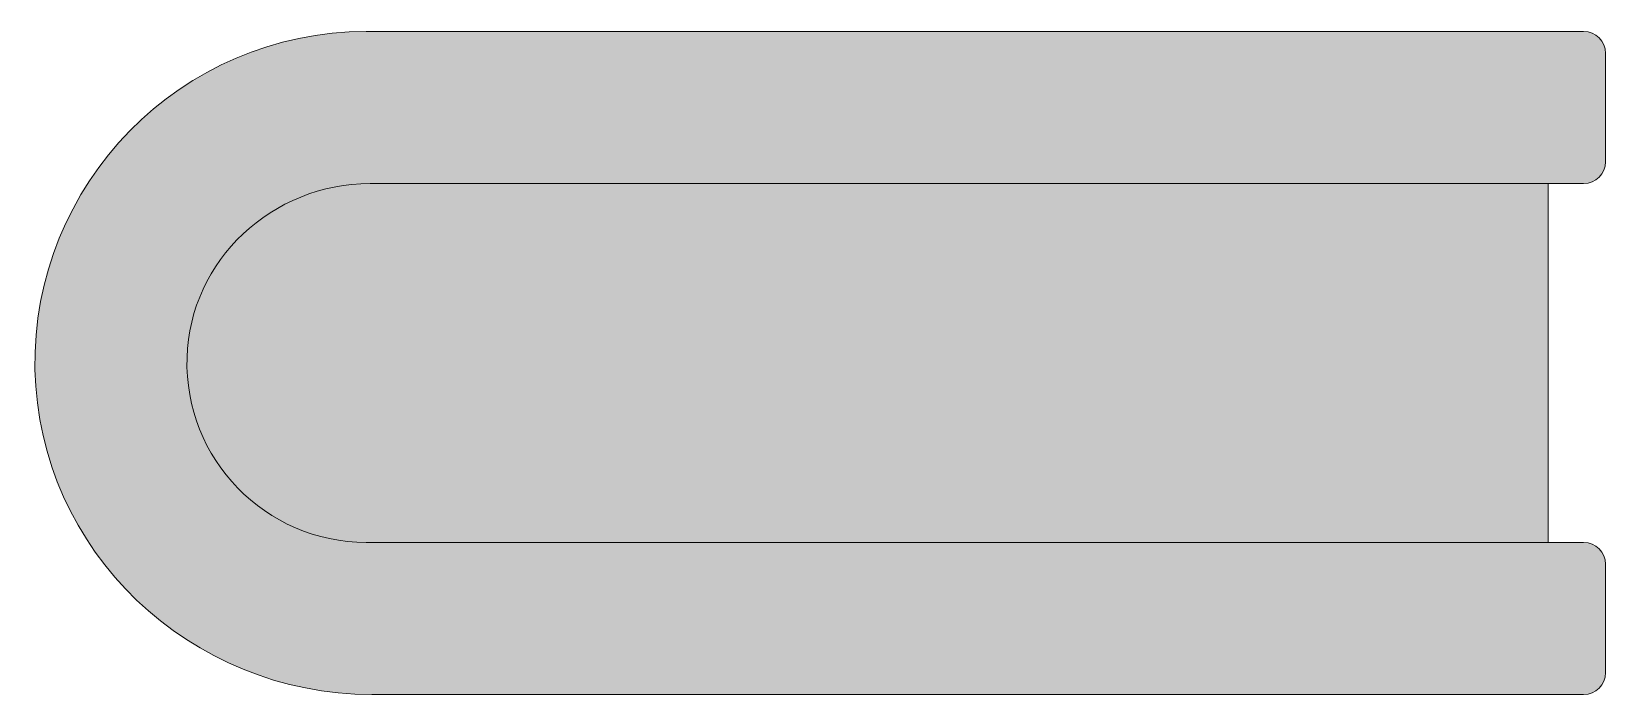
# Model space of a CAD drawing. Header units: inches. Extents: x 0.42 to 3.58, y -2.67 to -1.33.
import ezdxf

# ---------------------------------------------------------------- set-up
doc = ezdxf.new("R2010")
doc.units = ezdxf.units.IN
doc.header["$MEASUREMENT"] = 0
doc.layers.add('Boook', color=7, linetype='Continuous', lineweight=0)

msp = doc.modelspace()

# ---------------------------------------------------------------- hatches: boundary and pattern name
at = {"layer": 'Boook', "true_color": 0xf4e3cd, "transparency": 33554687}
h = msp.add_hatch(color=254, dxfattribs=at)
h.dxf.hatch_style = 2
edge = h.paths.add_edge_path()
edge.add_spline(control_points=[(3.5375, -1.6396), (3.5618, -1.6396), (3.5814, -1.6199), (3.5814, -1.5956), (3.5814, -1.5956), (3.5814, -1.3779), (3.5814, -1.3779), (3.5814, -1.3537), (3.5618, -1.334), (3.5375, -1.334), (3.5375, -1.334), (1.0901, -1.334), (1.0901, -1.334), (0.7186, -1.334), (0.4171, -1.6398), (0.4242, -2.0129), (0.4311, -2.3775), (0.7366, -2.666), (1.1013, -2.666), (1.1013, -2.666), (3.5375, -2.666), (3.5375, -2.666), (3.5618, -2.666), (3.5814, -2.6463), (3.5814, -2.6221), (3.5814, -2.6221), (3.5814, -2.4044), (3.5814, -2.4044), (3.5814, -2.3801), (3.5618, -2.3604), (3.5375, -2.3604), (3.5375, -2.3604), (3.4663, -2.3604), (3.4663, -2.3604), (3.4663, -2.3604), (3.4663, -1.6396), (3.4663, -1.6396), (3.4663, -1.6396), (3.5375, -1.6396), (3.5375, -1.6396)], knot_values=[0, 0, 0, 0, 1, 1, 1, 2, 2, 2, 3, 3, 3, 4, 4, 4, 5, 5, 5, 6, 6, 6, 7, 7, 7, 8, 8, 8, 9, 9, 9, 10, 10, 10, 11, 11, 11, 12, 12, 12, 13, 13, 13, 13], degree=3, periodic=0)
at = {"layer": 'Boook', "true_color": 0x266033, "transparency": 33554687}
h = msp.add_hatch(color=109, dxfattribs=at)
h.dxf.hatch_style = 2
edge = h.paths.add_edge_path()
edge.add_spline(control_points=[(3.5375, -2.666), (3.5375, -2.666), (1.1013, -2.666), (1.1013, -2.666), (0.7366, -2.666), (0.4311, -2.3775), (0.4242, -2.0129), (0.4171, -1.6398), (0.7186, -1.334), (1.0901, -1.334), (1.0901, -1.334), (3.5375, -1.334), (3.5375, -1.334), (3.5618, -1.334), (3.5814, -1.3537), (3.5814, -1.3779), (3.5814, -1.3779), (3.5814, -1.5956), (3.5814, -1.5956), (3.5814, -1.6199), (3.5618, -1.6396), (3.5375, -1.6396), (3.5375, -1.6396), (1.0978, -1.6396), (1.0978, -1.6396), (0.9016, -1.6396), (0.7356, -1.793), (0.7298, -1.9891), (0.7237, -2.1928), (0.8877, -2.3604), (1.0901, -2.3604), (1.0901, -2.3604), (3.5375, -2.3604), (3.5375, -2.3604), (3.5618, -2.3604), (3.5814, -2.3801), (3.5814, -2.4044), (3.5814, -2.4044), (3.5814, -2.6221), (3.5814, -2.6221), (3.5814, -2.6463), (3.5618, -2.666), (3.5375, -2.666)], knot_values=[0, 0, 0, 0, 1, 1, 1, 2, 2, 2, 3, 3, 3, 4, 4, 4, 5, 5, 5, 6, 6, 6, 7, 7, 7, 8, 8, 8, 9, 9, 9, 10, 10, 10, 11, 11, 11, 12, 12, 12, 13, 13, 13, 14, 14, 14, 14], degree=3, periodic=0)

# ---------------------------------------------------------------- linework, layer by layer
at = {"layer": 'Boook'}
for points, knots in [([(3.5375, -1.6396), (3.5618, -1.6396), (3.5814, -1.6199), (3.5814, -1.5956), (3.5814, -1.5956), (3.5814, -1.3779), (3.5814, -1.3779), (3.5814, -1.3537), (3.5618, -1.334), (3.5375, -1.334), (3.5375, -1.334), (1.0901, -1.334), (1.0901, -1.334), (0.7186, -1.334), (0.4171, -1.6398), (0.4242, -2.0129), (0.4311, -2.3775), (0.7366, -2.666), (1.1013, -2.666), (1.1013, -2.666), (3.5375, -2.666), (3.5375, -2.666), (3.5618, -2.666), (3.5814, -2.6463), (3.5814, -2.6221), (3.5814, -2.6221), (3.5814, -2.4044), (3.5814, -2.4044), (3.5814, -2.3801), (3.5618, -2.3604), (3.5375, -2.3604), (3.5375, -2.3604), (3.4663, -2.3604), (3.4663, -2.3604), (3.4663, -2.3604), (3.4663, -1.6396), (3.4663, -1.6396), (3.4663, -1.6396), (3.5375, -1.6396), (3.5375, -1.6396)], [0, 0, 0, 0, 1, 1, 1, 2, 2, 2, 3, 3, 3, 4, 4, 4, 5, 5, 5, 6, 6, 6, 7, 7, 7, 8, 8, 8, 9, 9, 9, 10, 10, 10, 11, 11, 11, 12, 12, 12, 13, 13, 13, 13]), ([(3.5375, -2.666), (3.5375, -2.666), (1.1013, -2.666), (1.1013, -2.666), (0.7366, -2.666), (0.4311, -2.3775), (0.4242, -2.0129), (0.4171, -1.6398), (0.7186, -1.334), (1.0901, -1.334), (1.0901, -1.334), (3.5375, -1.334), (3.5375, -1.334), (3.5618, -1.334), (3.5814, -1.3537), (3.5814, -1.3779), (3.5814, -1.3779), (3.5814, -1.5956), (3.5814, -1.5956), (3.5814, -1.6199), (3.5618, -1.6396), (3.5375, -1.6396), (3.5375, -1.6396), (1.0978, -1.6396), (1.0978, -1.6396), (0.9016, -1.6396), (0.7356, -1.793), (0.7298, -1.9891), (0.7237, -2.1928), (0.8877, -2.3604), (1.0901, -2.3604), (1.0901, -2.3604), (3.5375, -2.3604), (3.5375, -2.3604), (3.5618, -2.3604), (3.5814, -2.3801), (3.5814, -2.4044), (3.5814, -2.4044), (3.5814, -2.6221), (3.5814, -2.6221), (3.5814, -2.6463), (3.5618, -2.666), (3.5375, -2.666)], [0, 0, 0, 0, 1, 1, 1, 2, 2, 2, 3, 3, 3, 4, 4, 4, 5, 5, 5, 6, 6, 6, 7, 7, 7, 8, 8, 8, 9, 9, 9, 10, 10, 10, 11, 11, 11, 12, 12, 12, 13, 13, 13, 14, 14, 14, 14])]:
    msp.add_open_spline(points, degree=3, knots=knots, dxfattribs=at)

doc.saveas('drawing.dxf')
